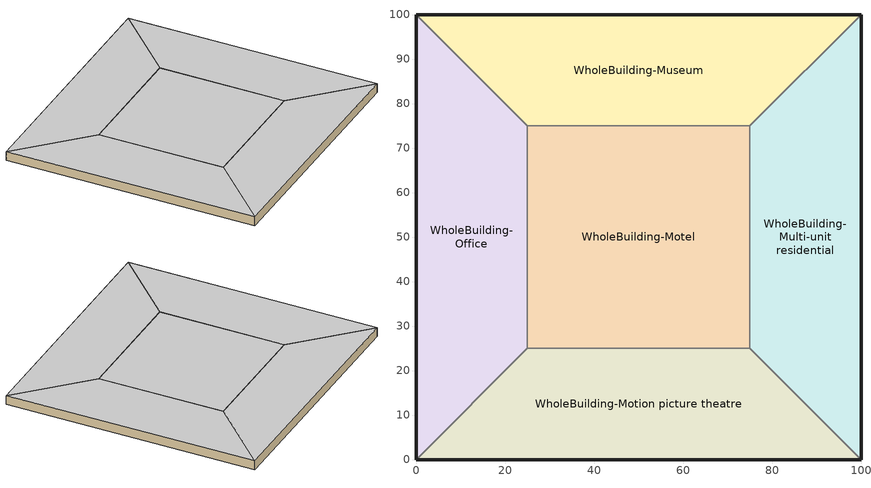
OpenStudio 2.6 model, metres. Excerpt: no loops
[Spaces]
WholeBuilding-Office
 floor ground: 0,0 0,100 25,75 25,25 z0
 wall ground: 0,100 0,0 z0:3.8
 wall to WholeBuilding-Museum: 25,75 0,100 z0:3.8
 wall to WholeBuilding-Motel: 25,25 25,75 z0:3.8
 wall to WholeBuilding-Motion picture theatre: 0,0 25,25 z0:3.8
 ceiling ground: 25,25 25,75 0,100 0,0 z3.8
WholeBuilding-Museum
 floor ground: 0,100 100,100 75,75 25,75 z0
 wall ground: 100,100 0,100 z0:3.8
 wall to WholeBuilding-Multi-unit residential: 75,75 100,100 z0:3.8
 wall to WholeBuilding-Motel: 25,75 75,75 z0:3.8
 ceiling ground: 25,75 75,75 100,100 0,100 z3.8
WholeBuilding-Multi-unit residential
 floor ground: 100,100 100,0 75,25 75,75 z0
 wall ground: 100,0 100,100 z0:3.8
 wall to WholeBuilding-Motion picture theatre: 75,25 100,0 z0:3.8
 wall to WholeBuilding-Motel: 75,75 75,25 z0:3.8
 ceiling ground: 75,75 75,25 100,0 100,100 z3.8
WholeBuilding-Motion picture theatre
 floor ground: 100,0 0,0 25,25 75,25 z0
 wall ground: 0,0 100,0 z0:3.8
 wall to WholeBuilding-Motel: 75,25 25,25 z0:3.8
 ceiling ground: 75,25 25,25 0,0 100,0 z3.8
WholeBuilding-Motel
 floor ground: 25,25 25,75 75,75 75,25 z0
 ceiling ground: 75,25 75,75 25,75 25,25 z3.8
[Building]
Building 1: Default Construction Set=BTAP-Mass at hdd = 6250.0; Standards Number of Stories=1; Standards Number of Above Ground Stories=1; Standards Building Type=NECB2011_unknown
[Site]
Fort McMurray AP_AB_CAN: Latitude {deg}=56.653; Longitude {deg}=-111.223; Time Zone {hr}=-7; Elevation {m}=369.1
[Site:WaterMainsTemperature]
Calculation Method=Correlation; Annual Average Outdoor Air Temperature {C}=1.875; Maximum Difference In Monthly Average Outdoor Air Temperatures {deltaC}=34.4
[SizingPeriod:DesignDay] Barometric Pressure {Pa}=96969; Sky Clearness=0; Rain Indicator=0; Snow Indicator=0; Day of Month=21; Daylight Saving Time Indicator=0; Humidity Indicating Type=Wetbulb; Dry-Bulb Temperature Range Modifier Type=DefaultMultipliers
Name | Maximum Dry-Bulb Temperature {C} | Daily Dry-Bulb Temperature Range {deltaC} | Humidity Indicating Conditions at Maximum Dry-Bulb | Wind Speed {m/s} | Wind Direction {deg} | Month | Day Type | Solar Model Indicator | ASHRAE Taub | ASHRAE Taud
Fort McMurray AP Ann Clg .4% Condns DB=>MWB | 28.9 | 12.4 | 17.8 | 3.7 | 250 | 7 | SummerDesignDay | ASHRAETau | 0.377 | 2.403
Fort McMurray AP Ann Htg 99.6% Condns DB | -36.2 | 0 | -36.2 | 1 | 90 | 1 | WinterDesignDay | ASHRAEClearSky
[Site:GroundTemperature:BuildingSurface]
19.527, 19.502, 19.536, 19.598, 20.002, 21.64, 22.225, 22.375, 21.449, 20.121, 19.802, 19.633
[Material:NoMass] Roughness=Smooth; Thermal Absorptance=0.9; Solar Absorptance=0.7
Name | Thermal Resistance {m2-K/W} | Visible Absorptance
Typical Carpet Pad; Typical Carpet Pad 1 | 0.21648 | 0.8
Typical Insulation 1 | 5.91238 | 0.7
Typical Insulation 2 | 4.49096 | 0.7
Typical Insulation 3 | 6.17282 | 0.7
Typical Carpet Pad 2 | 1.25503 | 0.8
Typical Carpet Pad 3; Typical Carpet Pad 4 | 3.45515 | 0.8
Typical Insulation 4 | 0.454528 | 0.7
Typical Insulation 5 | 0.454545 | 0.7
[Material]
Name | Roughness | Thickness {m} | Conductivity {W/m-K} | Density {kg/m3} | Specific Heat {J/kg-K} | Thermal Absorptance | Solar Absorptance | Visible Absorptance
G05 25mm wood | MediumSmooth | 0.0254 | 0.15 | 608 | 1630 | 0.9 | 0.5 | 0.5
100mm Normalweight concrete floor 1 | MediumSmooth | 0.1016 | 2.31 | 2322 | 832
G01 13mm gypsum board 1 | Smooth | 0.0127 | 0.16 | 800 | 1090 | 0.9 | 0.7 | 0.5
4 in. Normalweight Concrete Floor 1 | MediumRough | 0.1016 | 2.31 | 2322 | 832 | 0.9 | 0.7 | 0.7
1IN Stucco 1 | Smooth | 0.0253 | 0.6918 | 1858 | 837 | 0.9 | 0.7 | 0.92
8IN CONCRETE HW RefBldg 1 | Rough | 0.2032 | 1.311 | 2240 | 836.8 | 0.9 | 0.7 | 0.7
1/2IN Gypsum 1 | Smooth | 0.0127 | 0.16 | 784.9 | 830 | 0.9 | 0.4 | 0.4
Metal Roof Surface 1; F08 Metal surface 1 | Smooth | 0.0008 | 45.28 | 7824 | 500 | 0.9 | 0.7 | 0.7
6 in. Normalweight Concrete Floor 1; 6 in. Normalweight Concrete Floor 2; 6 in. Normalweight Concrete Floor 3 | MediumRough | 0.1524 | 2.31 | 2322 | 832 | 0.9 | 0.7 | 0.7
[Construction]
BTAP-Int-Partition; BTAP-Int-Door: G05 25mm wood
BTAP-Int-Floor: 100mm Normalweight concrete floor 1, Typical Carpet Pad
BTAP-Int-Wall: G01 13mm gypsum board 1, G01 13mm gypsum board 1
BTAP-Int-Ceiling: Typical Carpet Pad, 100mm Normalweight concrete floor 1
BTAP-Int-Window: SimpleGlazing
BTAP-Ext-Floor-Mass:U-0.162: Typical Insulation 1, 4 in. Normalweight Concrete Floor 1, Typical Carpet Pad 1
BTAP-Ext-Wall-Mass:U-0.21: 1IN Stucco 1, 8IN CONCRETE HW RefBldg 1, Typical Insulation 2, 1/2IN Gypsum 1
BTAP-Ext-Roof-Metal:U-0.162: Metal Roof Surface 1, Typical Insulation 3
BTAP-Grnd-Floor-Mass:U-0.757: 6 in. Normalweight Concrete Floor 1, Typical Carpet Pad 2
BTAP-Grnd-Wall-Mass:U-0.284: 6 in. Normalweight Concrete Floor 2, Typical Carpet Pad 3
BTAP-Grnd-Roof-Mass:U-0.284: 6 in. Normalweight Concrete Floor 3, Typical Carpet Pad 4
BTAP-Ext-FixedWindow:U=0.220 SHGC=0.600; BTAP-Ext-GlassDoors:U=0.220 SHGC=0.600; BTAP-Ext-Skylights:U=0.220 SHGC=0.600; BTAP-Ext-DaylightDomes:U=0.220 SHGC=0.600; BTAP-Ext-DaylightDiffuser:U=0.220 SHGC=0.600: SimpleGlazing:U=0.220 SHGC=0.600
BTAP-Ext-Door:U-2.2: F08 Metal surface 1, Typical Insulation 4
BTAP-Ext-OverHeadDoor:U-2.2: Typical Insulation 5
[DefaultConstructionSet]
BTAP-Mass at hdd = 6250.0: Default Exterior Surface Constructions=BTAP-Mass at hdd = 6250.0; Default Interior Surface Constructions=Default Surface Constructions 2; Default Ground Contact Surface Constructions=BTAP-Mass at hdd = 6250.0 1; Default Exterior SubSurface Constructions=BTAP-Mass at hdd = 6250.0; Default Interior SubSurface Constructions=Default Sub Surface Constructions 2; Interior Partition Construction=BTAP-Int-Partition
[DefaultSurfaceConstructions]
Name | Floor Construction | Wall Construction | Roof Ceiling Construction
Default Surface Constructions 2 | BTAP-Int-Floor | BTAP-Int-Wall | BTAP-Int-Ceiling
BTAP-Mass at hdd = 6250.0 | BTAP-Ext-Floor-Mass:U-0.162 | BTAP-Ext-Wall-Mass:U-0.21 | BTAP-Ext-Roof-Metal:U-0.162
BTAP-Mass at hdd = 6250.0 1 | BTAP-Grnd-Floor-Mass:U-0.757 | BTAP-Grnd-Wall-Mass:U-0.284 | BTAP-Grnd-Roof-Mass:U-0.284
[DefaultSubSurfaceConstructions]
Name | Fixed Window Construction | Operable Window Construction | Door Construction | Glass Door Construction | Overhead Door Construction | Skylight Construction | Tubular Daylight Dome Construction | Tubular Daylight Diffuser Construction
Default Sub Surface Constructions 2 | BTAP-Int-Window | BTAP-Int-Window | BTAP-Int-Door
BTAP-Mass at hdd = 6250.0 | BTAP-Ext-FixedWindow:U=0.220 SHGC=0.600 | BTAP-Ext-FixedWindow:U=0.220 SHGC=0.600 | BTAP-Ext-Door:U-2.2 | BTAP-Ext-GlassDoors:U=0.220 SHGC=0.600 | BTAP-Ext-OverHeadDoor:U-2.2 | BTAP-Ext-Skylights:U=0.220 SHGC=0.600 | BTAP-Ext-DaylightDomes:U=0.220 SHGC=0.600 | BTAP-Ext-DaylightDiffuser:U=0.220 SHGC=0.600
[WindowMaterial:SimpleGlazingSystem] U-Factor {W/m2-K}=2.2; Solar Heat Gain Coefficient=0.6; Visible Transmittance=0.21
SimpleGlazing; SimpleGlazing:U=0.220 SHGC=0.600
[BuildingStory]
Story 1: Nominal Z Coordinate {m}=0; Nominal Floor to Floor Height {m}=3.8
[Space] Building Story=Story 1
Name | Space Type | Thermal Zone
WholeBuilding-Office | Office WholeBuilding | ALL_ST=WholeBuilding_FL=Story 1_SCH=A
WholeBuilding-Museum | Museum WholeBuilding | ALL_ST=WholeBuilding_FL=Story 1_SCH=C 1
WholeBuilding-Multi-unit residential | Multi-unit residential WholeBuilding | DU_BT=Multi-unit residential_ST=WholeBuilding_FL=Story 1_SCHG
WholeBuilding-Motion picture theatre | Motion picture theatre WholeBuilding | ALL_ST=WholeBuilding_FL=Story 1_SCH=C
WholeBuilding-Motel | Motel WholeBuilding | DU_BT=Motel_ST=WholeBuilding_FL=Story 1_SCHF
[SpaceType] Standards Space Type=WholeBuilding
Name | Default Schedule Set | Design Specification Outdoor Air Object | Standards Building Type
Motel WholeBuilding | Motel WholeBuilding Schedule Set | Motel WholeBuilding Ventilation | Motel
Motion picture theatre WholeBuilding | Motion picture theatre WholeBuilding Schedule Set | Motion picture theatre WholeBuilding Ventilation | Motion picture theatre
Multi-unit residential WholeBuilding | Multi-unit residential WholeBuilding Schedule Set | Multi-unit residential WholeBuilding Ventilation | Multi-unit residential
Museum WholeBuilding | Museum WholeBuilding Schedule Set | Museum WholeBuilding Ventilation | Museum
Office WholeBuilding | Office WholeBuilding Schedule Set | Office WholeBuilding Ventilation | Office
[People:Definition] Number of People Calculation Method=People/Area; Fraction Radiant=0.3
Name | People per Space Floor Area {person/m2}
Motel WholeBuilding People Definition; Office WholeBuilding People Definition | 0.0400417
Motion picture theatre WholeBuilding People Definition | 0.124969
Multi-unit residential WholeBuilding People Definition | 0.0166841
Museum WholeBuilding People Definition | 0.0500522
[People] Work Efficiency Schedule=Work Efficiency Schedule; Clothing Insulation Schedule=Clothing Schedule; Air Velocity Schedule=Air Velocity Schedule; Multiplier=1
Name | People Definition | Space or SpaceType
Motel WholeBuilding People | Motel WholeBuilding People Definition | Motel WholeBuilding
Motion picture theatre WholeBuilding People | Motion picture theatre WholeBuilding People Definition | Motion picture theatre WholeBuilding
Multi-unit residential WholeBuilding People | Multi-unit residential WholeBuilding People Definition | Multi-unit residential WholeBuilding
Museum WholeBuilding People | Museum WholeBuilding People Definition | Museum WholeBuilding
Office WholeBuilding People | Office WholeBuilding People Definition | Office WholeBuilding
[Lights:Definition] Design Level Calculation Method=Watts/Area; Fraction Radiant=0.5; Fraction Visible=0.2
Name | Watts per Space Floor Area {W/m2}
Motel WholeBuilding Lights Definition | 9.49992
Motion picture theatre WholeBuilding Lights Definition | 8.89993
Multi-unit residential WholeBuilding Lights Definition | 6.49995
Museum WholeBuilding Lights Definition | 11.3999
Office WholeBuilding Lights Definition | 9.69992
[Lights] Fraction Replaceable=1
Name | Lights Definition | Space or SpaceType
Motel WholeBuilding Lights | Motel WholeBuilding Lights Definition | Motel WholeBuilding
Motion picture theatre WholeBuilding Lights | Motion picture theatre WholeBuilding Lights Definition | Motion picture theatre WholeBuilding
Multi-unit residential WholeBuilding Lights | Multi-unit residential WholeBuilding Lights Definition | Multi-unit residential WholeBuilding
Museum WholeBuilding Lights | Museum WholeBuilding Lights Definition | Museum WholeBuilding
Office WholeBuilding Lights | Office WholeBuilding Lights Definition | Office WholeBuilding
[ElectricEquipment:Definition] Design Level Calculation Method=Watts/Area; Fraction Radiant=0.5
Name | Watts per Space Floor Area {W/m2}
Motel WholeBuilding Elec Equip Definition; Museum WholeBuilding Elec Equip Definition | 2.49998
Motion picture theatre WholeBuilding Elec Equip Definition | 0.999992
Multi-unit residential WholeBuilding Elec Equip Definition | 4.99996
Office WholeBuilding Elec Equip Definition | 7.49994
[ElectricEquipment]
Name | Electric Equipment Definition | Space or SpaceType
Motel WholeBuilding Elec Equip | Motel WholeBuilding Elec Equip Definition | Motel WholeBuilding
Motion picture theatre WholeBuilding Elec Equip | Motion picture theatre WholeBuilding Elec Equip Definition | Motion picture theatre WholeBuilding
Multi-unit residential WholeBuilding Elec Equip | Multi-unit residential WholeBuilding Elec Equip Definition | Multi-unit residential WholeBuilding
Museum WholeBuilding Elec Equip | Museum WholeBuilding Elec Equip Definition | Museum WholeBuilding
Office WholeBuilding Elec Equip | Office WholeBuilding Elec Equip Definition | Office WholeBuilding
[DesignSpecification:OutdoorAir] Outdoor Air Method=Sum; Outdoor Air Flow per Person {m3/s-person}=0; Outdoor Air Flow Rate {m3/s}=0; Outdoor Air Flow Air Changes per Hour {1/hr}=0
Name | Outdoor Air Flow per Floor Area {m3/s-m2}
Motel WholeBuilding Ventilation; Office WholeBuilding Ventilation | 0.00040132
Motion picture theatre WholeBuilding Ventilation | 0.00059944
Multi-unit residential WholeBuilding Ventilation | 0.00034544
Museum WholeBuilding Ventilation | 0.0004826
[DefaultScheduleSet] People Activity Level Schedule=NECB-Activity; Infiltration Schedule=Always On
Name | Number of People Schedule | Lighting Schedule | Electric Equipment Schedule
Motel WholeBuilding Schedule Set | NECB-F-Occupancy | NECB-F-Lighting | NECB-F-Electric-Equipment
Motion picture theatre WholeBuilding Schedule Set; Museum WholeBuilding Schedule Set | NECB-C-Occupancy | NECB-C-Lighting | NECB-C-Electric-Equipment
Multi-unit residential WholeBuilding Schedule Set | NECB-G-Occupancy | NECB-G-Lighting | NECB-G-Electric-Equipment
Office WholeBuilding Schedule Set | NECB-A-Occupancy | NECB-A-Lighting | NECB-A-Electric-Equipment
[ThermostatSetpoint:DualSetpoint]
Name | Heating Setpoint Temperature Schedule | Cooling Setpoint Temperature Schedule
Motel WholeBuilding Thermostat 3 | NECB-F-Thermostat Setpoint-Heating | NECB-F-Thermostat Setpoint-Cooling
Multi-unit residential WholeBuilding Thermostat 3 | NECB-G-Thermostat Setpoint-Heating | NECB-G-Thermostat Setpoint-Cooling
Motion picture theatre WholeBuilding Thermostat 3; Museum WholeBuilding Thermostat 3 | NECB-C-Thermostat Setpoint-Heating | NECB-C-Thermostat Setpoint-Cooling
Office WholeBuilding Thermostat 3 | NECB-A-Thermostat Setpoint-Heating | NECB-A-Thermostat Setpoint-Cooling
[ThermalZone] Use Ideal Air Loads=No
Name | Thermostat
DU_BT=Motel_ST=WholeBuilding_FL=Story 1_SCHF | Motel WholeBuilding Thermostat 3
DU_BT=Multi-unit residential_ST=WholeBuilding_FL=Story 1_SCHG | Multi-unit residential WholeBuilding Thermostat 3
ALL_ST=WholeBuilding_FL=Story 1_SCH=C | Motion picture theatre WholeBuilding Thermostat 3
ALL_ST=WholeBuilding_FL=Story 1_SCH=C 1 | Museum WholeBuilding Thermostat 3
ALL_ST=WholeBuilding_FL=Story 1_SCH=A | Office WholeBuilding Thermostat 3
[AvailabilityManager:NightCycle] Control Type=CycleOnAny; Thermostat Tolerance {deltaC}=1; Cycling Run Time {s}=3600
Availability Manager Night Cycle 1; Availability Manager Night Cycle 2; Availability Manager Night Cycle 3; Availability Manager Night Cycle 4; Availability Manager Night Cycle 5
[Schedule:Ruleset]
Clothing Schedule: Default Day Schedule=Clothing Schedule Default Winter Clothes
Air Velocity Schedule: Default Day Schedule=Air Velocity Schedule Default
Work Efficiency Schedule: Default Day Schedule=Work Efficiency Schedule Default
NECB-F-Occupancy: Default Day Schedule=NECB-F-Occupancy Default
NECB-Activity: Default Day Schedule=NECB-Activity Default; Summer Design Day Schedule=NECB-Activity Summer Design Day; Winter Design Day Schedule=NECB-Activity Winter Design Day
NECB-F-Lighting: Default Day Schedule=NECB-F-Lighting Default
NECB-F-Electric-Equipment: Default Day Schedule=NECB-F-Electric-Equipment Default
Always On: Default Day Schedule=Always On Default
NECB-F-Thermostat Setpoint-Heating: Default Day Schedule=NECB-F-Thermostat Setpoint-Heating Default
NECB-F-Thermostat Setpoint-Cooling: Default Day Schedule=NECB-F-Thermostat Setpoint-Cooling Default
NECB-C-Occupancy: Default Day Schedule=NECB-C-Occupancy Default
NECB-C-Lighting: Default Day Schedule=NECB-C-Lighting Default
NECB-C-Electric-Equipment: Default Day Schedule=NECB-C-Electric-Equipment Default
NECB-C-Thermostat Setpoint-Heating: Default Day Schedule=NECB-C-Thermostat Setpoint-Heating Default
NECB-C-Thermostat Setpoint-Cooling: Default Day Schedule=NECB-C-Thermostat Setpoint-Cooling Default
NECB-G-Occupancy: Default Day Schedule=NECB-G-Occupancy Default
NECB-G-Lighting: Default Day Schedule=NECB-G-Lighting Default
NECB-G-Electric-Equipment: Default Day Schedule=NECB-G-Electric-Equipment Default
NECB-G-Thermostat Setpoint-Heating: Default Day Schedule=NECB-G-Thermostat Setpoint-Heating Default
NECB-G-Thermostat Setpoint-Cooling: Default Day Schedule=NECB-G-Thermostat Setpoint-Cooling Default
NECB-A-Occupancy: Default Day Schedule=NECB-A-Occupancy Default
NECB-A-Lighting: Default Day Schedule=NECB-A-Lighting Default
NECB-A-Electric-Equipment: Default Day Schedule=NECB-A-Electric-Equipment Default
NECB-A-Thermostat Setpoint-Heating: Default Day Schedule=NECB-A-Thermostat Setpoint-Heating Default
NECB-A-Thermostat Setpoint-Cooling: Default Day Schedule=NECB-A-Thermostat Setpoint-Cooling Default
[Schedule:Day]
Clothing Schedule Default Winter Clothes; Always On Default: 24, 0, 1
Clothing Schedule Summer Clothes: 24, 0, 0.5
Air Velocity Schedule Default; NECB-A-Electric-Equipment Sat Day; NECB-A-Electric-Equipment Sun|Hol Day: 24, 0, 0.2
Work Efficiency Schedule Default; NECB-A-Occupancy Sat Day; NECB-A-Occupancy Sun|Hol Day: 24, 0, 0
NECB-F-Occupancy Default; NECB-F-Occupancy Default|Wkdy Day: 7, 0, 0.9, 8, 0, 0.7, 10, 0, 0.4, 16, 0, 0.2, 17, 0, 0.3, 20, 0, 0.5, 22, 0, 0.7, 23, 0, 0.8, 24, 0, 0.9
NECB-F-Occupancy Sat Day: 1, 0, 0.7, 7, 0, 0.9, 8, 0, 0.7, 10, 0, 0.5, 18, 0, 0.3, 19, 0, 0.5, 22, 0, 0.6, 24, 0, 0.7
NECB-F-Occupancy Sun|Hol Day: 1, 0, 0.8, 9, 0, 0.7, 12, 0, 0.5, 14, 0, 0.3, 17, 0, 0.2, 18, 0, 0.3, 20, 0, 0.4, 22, 0, 0.6, 24, 0, 0.8
NECB-Activity Default; NECB-Activity Winter Design Day; NECB-Activity Summer Design Day: 24, 0, 130
NECB-F-Lighting Default; NECB-F-Lighting Default|Wkdy Day; NECB-F-Electric-Equipment Default; NECB-F-Electric-Equipment Default|Wkdy Day: 1, 0, 0.3, 3, 0, 0.2, 6, 0, 0.1, 7, 0, 0.2, 8, 0, 0.4, 9, 0, 0.5, 11, 0, 0.4, 12, 0, 0.3, 19, 0, 0.2, 20, 0, 0.6, 21, 0, 0.8, 22, 0, 0.9, 23, 0, 0.8, 24, 0, 0.6
NECB-F-Lighting Sat Day; NECB-F-Electric-Equipment Sat Day: 1, 0, 0.3, 3, 0, 0.2, 7, 0, 0.1, 9, 0, 0.3, 11, 0, 0.4, 12, 0, 0.3, 19, 0, 0.2, 20, 0, 0.6, 23, 0, 0.7, 24, 0, 0.6
NECB-F-Lighting Sun|Hol Day; NECB-F-Electric-Equipment Sun|Hol Day: 3, 0, 0.3, 7, 0, 0.2, 8, 0, 0.3, 10, 0, 0.4, 14, 0, 0.3, 19, 0, 0.2, 20, 0, 0.5, 21, 0, 0.7, 22, 0, 0.8, 23, 0, 0.6, 24, 0, 0.5
NECB-F-Thermostat Setpoint-Heating Default; NECB-F-Thermostat Setpoint-Heating Default|Wkdy Day; NECB-F-Thermostat Setpoint-Heating Sat Day; NECB-F-Thermostat Setpoint-Heating Sun|Hol Day; NECB-G-Thermostat Setpoint-Heating Default; NECB-G-Thermostat Setpoint-Heating Default|Wkdy Day; NECB-G-Thermostat Setpoint-Heating Sat Day; NECB-G-Thermostat Setpoint-Heating Sun|Hol Day: 1, 0, 22, 7, 0, 18, 8, 0, 20, 24, 0, 22
NECB-F-Thermostat Setpoint-Cooling Default; NECB-F-Thermostat Setpoint-Cooling Default|Wkdy Day; NECB-F-Thermostat Setpoint-Cooling Sat Day; NECB-F-Thermostat Setpoint-Cooling Sun|Hol Day; NECB-G-Thermostat Setpoint-Cooling Default; NECB-G-Thermostat Setpoint-Cooling Default|Wkdy Day; NECB-G-Thermostat Setpoint-Cooling Sat Day; NECB-G-Thermostat Setpoint-Cooling Sun|Hol Day: 24, 0, 24
NECB-C-Occupancy Default; NECB-C-Occupancy Default|Wkdy Day: 8, 0, 0, 9, 0, 0.1, 10, 0, 0.2, 12, 0, 0.5, 16, 0, 0.7, 17, 0, 0.8, 18, 0, 0.7, 19, 0, 0.5, 21, 0, 0.3, 24, 0, 0
NECB-C-Occupancy Sat Day: 8, 0, 0, 9, 0, 0.1, 10, 0, 0.2, 11, 0, 0.5, 12, 0, 0.6, 13, 0, 0.8, 16, 0, 0.9, 17, 0, 0.8, 18, 0, 0.7, 19, 0, 0.5, 21, 0, 0.2, 24, 0, 0
NECB-C-Occupancy Sun|Hol Day: 10, 0, 0, 11, 0, 0.1, 13, 0, 0.2, 18, 0, 0.4, 19, 0, 0.2, 24, 0, 0
NECB-C-Lighting Default; NECB-C-Lighting Default|Wkdy Day; NECB-C-Lighting Sat Day; NECB-C-Electric-Equipment Default; NECB-C-Electric-Equipment Default|Wkdy Day; NECB-C-Electric-Equipment Sat Day: 8, 0, 0.05, 9, 0, 0.5, 19, 0, 0.9, 20, 0, 0.6, 21, 0, 0.5, 24, 0, 0.05
NECB-C-Lighting Sun|Hol Day; NECB-C-Electric-Equipment Sun|Hol Day: 10, 0, 0.05, 11, 0, 0.5, 18, 0, 0.9, 19, 0, 0.6, 24, 0, 0.05
NECB-C-Thermostat Setpoint-Heating Default; NECB-C-Thermostat Setpoint-Heating Default|Wkdy Day; NECB-C-Thermostat Setpoint-Heating Sat Day: 7, 0, 18, 8, 0, 20, 21, 0, 22, 24, 0, 18
NECB-C-Thermostat Setpoint-Heating Sun|Hol Day: 9, 0, 18, 10, 0, 20, 19, 0, 22, 24, 0, 18
NECB-C-Thermostat Setpoint-Cooling Default; NECB-C-Thermostat Setpoint-Cooling Default|Wkdy Day; NECB-C-Thermostat Setpoint-Cooling Sat Day: 7, 0, 35, 21, 0, 24, 24, 0, 35
NECB-C-Thermostat Setpoint-Cooling Sun|Hol Day: 9, 0, 35, 19, 0, 24, 24, 0, 35
NECB-G-Occupancy Default; NECB-G-Occupancy Default|Wkdy Day: 7, 0, 0.9, 8, 0, 0.7, 9, 0, 0.4, 17, 0, 0.3, 18, 0, 0.5, 24, 0, 0.9
NECB-G-Occupancy Sat Day; NECB-G-Occupancy Sun|Hol Day: 7, 0, 0.9, 8, 0, 0.7, 17, 0, 0.5, 18, 0, 0.7, 24, 0, 0.9
NECB-G-Lighting Default; NECB-G-Lighting Default|Wkdy Day; NECB-G-Lighting Sat Day; NECB-G-Lighting Sun|Hol Day: 1, 0, 0.3, 6, 0, 0, 7, 0, 0.2, 9, 0, 0.5, 19, 0, 0, 22, 0, 0.9, 23, 0, 0.8, 24, 0, 0.6
NECB-G-Electric-Equipment Default; NECB-G-Electric-Equipment Default|Wkdy Day; NECB-G-Electric-Equipment Sat Day; NECB-G-Electric-Equipment Sun|Hol Day: 1, 0, 0.3, 7, 0, 0.2, 9, 0, 0.8, 16, 0, 0.4, 17, 0, 0.5, 18, 0, 0.2, 20, 0, 0.9, 21, 0, 0.7, 24, 0, 0.5
NECB-A-Occupancy Default; NECB-A-Occupancy Default|Wkdy Day: 7, 0, 0, 8, 0, 0.1, 9, 0, 0.7, 12, 0, 0.9, 14, 0, 0.5, 17, 0, 0.9, 18, 0, 0.7, 19, 0, 0.3, 23, 0, 0.1, 24, 0, 0
NECB-A-Lighting Default; NECB-A-Lighting Default|Wkdy Day: 7, 0, 0.05, 8, 0, 0.3, 9, 0, 0.8, 17, 0, 0.9, 18, 0, 0.8, 19, 0, 0.5, 21, 0, 0.3, 23, 0, 0.1, 24, 0, 0.05
NECB-A-Lighting Sat Day; NECB-A-Lighting Sun|Hol Day: 24, 0, 0.05
NECB-A-Electric-Equipment Default; NECB-A-Electric-Equipment Default|Wkdy Day: 7, 0, 0.2, 8, 0, 0.3, 9, 0, 0.8, 18, 0, 0.9, 19, 0, 0.5, 21, 0, 0.3, 24, 0, 0.2
NECB-A-Thermostat Setpoint-Heating Default; NECB-A-Thermostat Setpoint-Heating Default|Wkdy Day: 6, 0, 18, 7, 0, 20, 21, 0, 22, 24, 0, 18
NECB-A-Thermostat Setpoint-Heating Sat Day; NECB-A-Thermostat Setpoint-Heating Sun|Hol Day: 24, 0, 18
NECB-A-Thermostat Setpoint-Cooling Default; NECB-A-Thermostat Setpoint-Cooling Default|Wkdy Day: 6, 0, 35, 21, 0, 24, 24, 0, 35
NECB-A-Thermostat Setpoint-Cooling Sat Day; NECB-A-Thermostat Setpoint-Cooling Sun|Hol Day: 24, 0, 35
[Schedule:Rule] Date Specification Type=DateRange; Start Day=1
Name | Schedule Ruleset | Rule Order | Day Schedule | Start Month | End Month | End Day | Apply Monday | Apply Tuesday | Apply Wednesday | Apply Thursday | Apply Friday | Apply Saturday | Apply Sunday
Schedule Rule 1 | Clothing Schedule | 0 | Clothing Schedule Summer Clothes | 5 | 9 | 30
Schedule Rule 2 | NECB-F-Occupancy | 2 | NECB-F-Occupancy Default|Wkdy Day | 1 | 12 | 31 | Yes | Yes | Yes | Yes | Yes
Schedule Rule 3 | NECB-F-Occupancy | 1 | NECB-F-Occupancy Sat Day | 1 | 12 | 31 |  |  |  |  |  | Yes
Schedule Rule 4 | NECB-F-Occupancy | 0 | NECB-F-Occupancy Sun|Hol Day | 1 | 12 | 31 |  |  |  |  |  |  | Yes
Schedule Rule 5 | NECB-F-Lighting | 2 | NECB-F-Lighting Default|Wkdy Day | 1 | 12 | 31 | Yes | Yes | Yes | Yes | Yes
Schedule Rule 6 | NECB-F-Lighting | 1 | NECB-F-Lighting Sat Day | 1 | 12 | 31 |  |  |  |  |  | Yes
Schedule Rule 7 | NECB-F-Lighting | 0 | NECB-F-Lighting Sun|Hol Day | 1 | 12 | 31 |  |  |  |  |  |  | Yes
Schedule Rule 8 | NECB-F-Electric-Equipment | 2 | NECB-F-Electric-Equipment Default|Wkdy Day | 1 | 12 | 31 | Yes | Yes | Yes | Yes | Yes
Schedule Rule 9 | NECB-F-Electric-Equipment | 1 | NECB-F-Electric-Equipment Sat Day | 1 | 12 | 31 |  |  |  |  |  | Yes
Schedule Rule 10 | NECB-F-Electric-Equipment | 0 | NECB-F-Electric-Equipment Sun|Hol Day | 1 | 12 | 31 |  |  |  |  |  |  | Yes
Schedule Rule 11 | NECB-F-Thermostat Setpoint-Heating | 2 | NECB-F-Thermostat Setpoint-Heating Default|Wkdy Day | 1 | 12 | 31 | Yes | Yes | Yes | Yes | Yes
Schedule Rule 12 | NECB-F-Thermostat Setpoint-Heating | 1 | NECB-F-Thermostat Setpoint-Heating Sat Day | 1 | 12 | 31 |  |  |  |  |  | Yes
Schedule Rule 13 | NECB-F-Thermostat Setpoint-Heating | 0 | NECB-F-Thermostat Setpoint-Heating Sun|Hol Day | 1 | 12 | 31 |  |  |  |  |  |  | Yes
Schedule Rule 14 | NECB-F-Thermostat Setpoint-Cooling | 2 | NECB-F-Thermostat Setpoint-Cooling Default|Wkdy Day | 1 | 12 | 31 | Yes | Yes | Yes | Yes | Yes
Schedule Rule 15 | NECB-F-Thermostat Setpoint-Cooling | 1 | NECB-F-Thermostat Setpoint-Cooling Sat Day | 1 | 12 | 31 |  |  |  |  |  | Yes
Schedule Rule 16 | NECB-F-Thermostat Setpoint-Cooling | 0 | NECB-F-Thermostat Setpoint-Cooling Sun|Hol Day | 1 | 12 | 31 |  |  |  |  |  |  | Yes
Schedule Rule 17 | NECB-C-Occupancy | 2 | NECB-C-Occupancy Default|Wkdy Day | 1 | 12 | 31 | Yes | Yes | Yes | Yes | Yes
Schedule Rule 18 | NECB-C-Occupancy | 1 | NECB-C-Occupancy Sat Day | 1 | 12 | 31 |  |  |  |  |  | Yes
Schedule Rule 19 | NECB-C-Occupancy | 0 | NECB-C-Occupancy Sun|Hol Day | 1 | 12 | 31 |  |  |  |  |  |  | Yes
Schedule Rule 20 | NECB-C-Lighting | 2 | NECB-C-Lighting Default|Wkdy Day | 1 | 12 | 31 | Yes | Yes | Yes | Yes | Yes
Schedule Rule 21 | NECB-C-Lighting | 1 | NECB-C-Lighting Sat Day | 1 | 12 | 31 |  |  |  |  |  | Yes
Schedule Rule 22 | NECB-C-Lighting | 0 | NECB-C-Lighting Sun|Hol Day | 1 | 12 | 31 |  |  |  |  |  |  | Yes
Schedule Rule 23 | NECB-C-Electric-Equipment | 2 | NECB-C-Electric-Equipment Default|Wkdy Day | 1 | 12 | 31 | Yes | Yes | Yes | Yes | Yes
Schedule Rule 24 | NECB-C-Electric-Equipment | 1 | NECB-C-Electric-Equipment Sat Day | 1 | 12 | 31 |  |  |  |  |  | Yes
Schedule Rule 25 | NECB-C-Electric-Equipment | 0 | NECB-C-Electric-Equipment Sun|Hol Day | 1 | 12 | 31 |  |  |  |  |  |  | Yes
Schedule Rule 26 | NECB-C-Thermostat Setpoint-Heating | 2 | NECB-C-Thermostat Setpoint-Heating Default|Wkdy Day | 1 | 12 | 31 | Yes | Yes | Yes | Yes | Yes
Schedule Rule 27 | NECB-C-Thermostat Setpoint-Heating | 1 | NECB-C-Thermostat Setpoint-Heating Sat Day | 1 | 12 | 31 |  |  |  |  |  | Yes
Schedule Rule 28 | NECB-C-Thermostat Setpoint-Heating | 0 | NECB-C-Thermostat Setpoint-Heating Sun|Hol Day | 1 | 12 | 31 |  |  |  |  |  |  | Yes
Schedule Rule 29 | NECB-C-Thermostat Setpoint-Cooling | 2 | NECB-C-Thermostat Setpoint-Cooling Default|Wkdy Day | 1 | 12 | 31 | Yes | Yes | Yes | Yes | Yes
Schedule Rule 30 | NECB-C-Thermostat Setpoint-Cooling | 1 | NECB-C-Thermostat Setpoint-Cooling Sat Day | 1 | 12 | 31 |  |  |  |  |  | Yes
Schedule Rule 31 | NECB-C-Thermostat Setpoint-Cooling | 0 | NECB-C-Thermostat Setpoint-Cooling Sun|Hol Day | 1 | 12 | 31 |  |  |  |  |  |  | Yes
Schedule Rule 32 | NECB-G-Occupancy | 2 | NECB-G-Occupancy Default|Wkdy Day | 1 | 12 | 31 | Yes | Yes | Yes | Yes | Yes
Schedule Rule 33 | NECB-G-Occupancy | 1 | NECB-G-Occupancy Sat Day | 1 | 12 | 31 |  |  |  |  |  | Yes
Schedule Rule 34 | NECB-G-Occupancy | 0 | NECB-G-Occupancy Sun|Hol Day | 1 | 12 | 31 |  |  |  |  |  |  | Yes
Schedule Rule 35 | NECB-G-Lighting | 2 | NECB-G-Lighting Default|Wkdy Day | 1 | 12 | 31 | Yes | Yes | Yes | Yes | Yes
Schedule Rule 36 | NECB-G-Lighting | 1 | NECB-G-Lighting Sat Day | 1 | 12 | 31 |  |  |  |  |  | Yes
Schedule Rule 37 | NECB-G-Lighting | 0 | NECB-G-Lighting Sun|Hol Day | 1 | 12 | 31 |  |  |  |  |  |  | Yes
Schedule Rule 38 | NECB-G-Electric-Equipment | 2 | NECB-G-Electric-Equipment Default|Wkdy Day | 1 | 12 | 31 | Yes | Yes | Yes | Yes | Yes
Schedule Rule 39 | NECB-G-Electric-Equipment | 1 | NECB-G-Electric-Equipment Sat Day | 1 | 12 | 31 |  |  |  |  |  | Yes
Schedule Rule 40 | NECB-G-Electric-Equipment | 0 | NECB-G-Electric-Equipment Sun|Hol Day | 1 | 12 | 31 |  |  |  |  |  |  | Yes
Schedule Rule 41 | NECB-G-Thermostat Setpoint-Heating | 2 | NECB-G-Thermostat Setpoint-Heating Default|Wkdy Day | 1 | 12 | 31 | Yes | Yes | Yes | Yes | Yes
Schedule Rule 42 | NECB-G-Thermostat Setpoint-Heating | 1 | NECB-G-Thermostat Setpoint-Heating Sat Day | 1 | 12 | 31 |  |  |  |  |  | Yes
Schedule Rule 43 | NECB-G-Thermostat Setpoint-Heating | 0 | NECB-G-Thermostat Setpoint-Heating Sun|Hol Day | 1 | 12 | 31 |  |  |  |  |  |  | Yes
Schedule Rule 44 | NECB-G-Thermostat Setpoint-Cooling | 2 | NECB-G-Thermostat Setpoint-Cooling Default|Wkdy Day | 1 | 12 | 31 | Yes | Yes | Yes | Yes | Yes
Schedule Rule 45 | NECB-G-Thermostat Setpoint-Cooling | 1 | NECB-G-Thermostat Setpoint-Cooling Sat Day | 1 | 12 | 31 |  |  |  |  |  | Yes
Schedule Rule 46 | NECB-G-Thermostat Setpoint-Cooling | 0 | NECB-G-Thermostat Setpoint-Cooling Sun|Hol Day | 1 | 12 | 31 |  |  |  |  |  |  | Yes
Schedule Rule 47 | NECB-A-Occupancy | 2 | NECB-A-Occupancy Default|Wkdy Day | 1 | 12 | 31 | Yes | Yes | Yes | Yes | Yes
Schedule Rule 48 | NECB-A-Occupancy | 1 | NECB-A-Occupancy Sat Day | 1 | 12 | 31 |  |  |  |  |  | Yes
Schedule Rule 49 | NECB-A-Occupancy | 0 | NECB-A-Occupancy Sun|Hol Day | 1 | 12 | 31 |  |  |  |  |  |  | Yes
Schedule Rule 50 | NECB-A-Lighting | 2 | NECB-A-Lighting Default|Wkdy Day | 1 | 12 | 31 | Yes | Yes | Yes | Yes | Yes
Schedule Rule 51 | NECB-A-Lighting | 1 | NECB-A-Lighting Sat Day | 1 | 12 | 31 |  |  |  |  |  | Yes
Schedule Rule 52 | NECB-A-Lighting | 0 | NECB-A-Lighting Sun|Hol Day | 1 | 12 | 31 |  |  |  |  |  |  | Yes
Schedule Rule 53 | NECB-A-Electric-Equipment | 2 | NECB-A-Electric-Equipment Default|Wkdy Day | 1 | 12 | 31 | Yes | Yes | Yes | Yes | Yes
Schedule Rule 54 | NECB-A-Electric-Equipment | 1 | NECB-A-Electric-Equipment Sat Day | 1 | 12 | 31 |  |  |  |  |  | Yes
Schedule Rule 55 | NECB-A-Electric-Equipment | 0 | NECB-A-Electric-Equipment Sun|Hol Day | 1 | 12 | 31 |  |  |  |  |  |  | Yes
Schedule Rule 56 | NECB-A-Thermostat Setpoint-Heating | 2 | NECB-A-Thermostat Setpoint-Heating Default|Wkdy Day | 1 | 12 | 31 | Yes | Yes | Yes | Yes | Yes
Schedule Rule 57 | NECB-A-Thermostat Setpoint-Heating | 1 | NECB-A-Thermostat Setpoint-Heating Sat Day | 1 | 12 | 31 |  |  |  |  |  | Yes
Schedule Rule 58 | NECB-A-Thermostat Setpoint-Heating | 0 | NECB-A-Thermostat Setpoint-Heating Sun|Hol Day | 1 | 12 | 31 |  |  |  |  |  |  | Yes
Schedule Rule 59 | NECB-A-Thermostat Setpoint-Cooling | 2 | NECB-A-Thermostat Setpoint-Cooling Default|Wkdy Day | 1 | 12 | 31 | Yes | Yes | Yes | Yes | Yes
Schedule Rule 60 | NECB-A-Thermostat Setpoint-Cooling | 1 | NECB-A-Thermostat Setpoint-Cooling Sat Day | 1 | 12 | 31 |  |  |  |  |  | Yes
Schedule Rule 61 | NECB-A-Thermostat Setpoint-Cooling | 0 | NECB-A-Thermostat Setpoint-Cooling Sun|Hol Day | 1 | 12 | 31 |  |  |  |  |  |  | Yes
